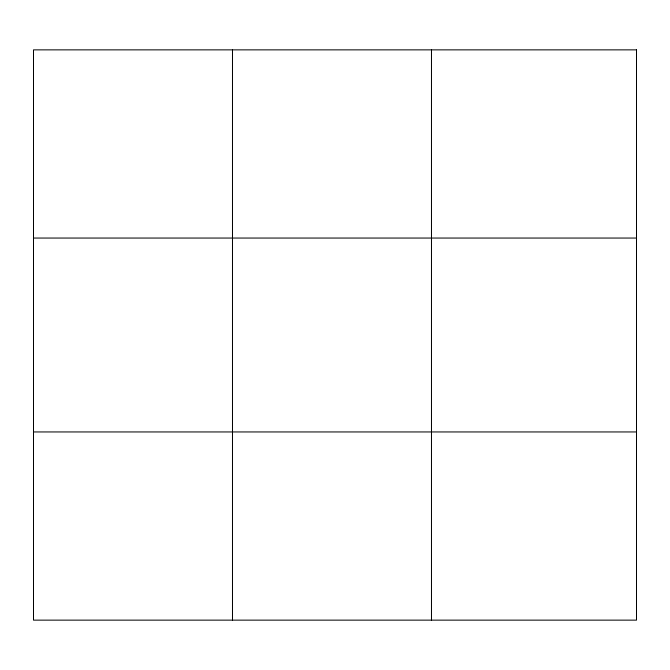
<?xml version="1.0" encoding="UTF-8"?>
<svg xmlns="http://www.w3.org/2000/svg" width="670" height="670" viewBox="0 0 670 670"><rect width="100%" height="100%" fill="white"/><g stroke="black" fill="none" stroke-linecap="round" stroke-linejoin="round"><path stroke-width="1" d="M232.49 620.135L232.49 49.865M431.48 620.135L431.48 49.865M33.5 238.051L636.5 238.051M33.5 431.949L636.5 431.949M636.5 49.865L636.5 620.135L33.5 620.135L33.5 49.865L636.5 49.865"/></g></svg>
